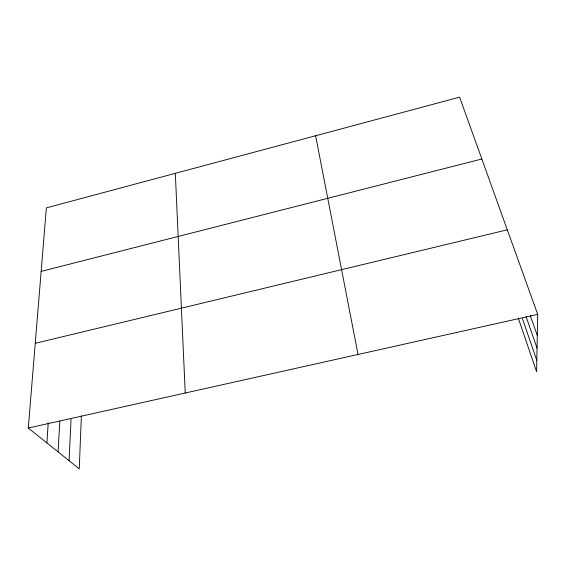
<?xml version="1.0" encoding="UTF-8"?>
<svg xmlns="http://www.w3.org/2000/svg" width="566" height="566" viewBox="0 0 566 566"><rect width="100%" height="100%" fill="white"/><g stroke="black" fill="none" stroke-linecap="round" stroke-linejoin="round"><path stroke-width="0.85" d="M81.362 415.84L79.254 468.839L28.3 428.023L46.355 207.892L459.606 97.161L537.7 314.385L536.582 371.735L518.258 318.042M69.066 460.682L71.061 419.236M58.079 451.873L59.826 421.168M46.893 442.916L48.223 422.837M41.148 271.404L481.843 159.011M35.248 343.3L507.299 229.824M28.3 428.023L537.7 314.385M530.3 315.623L537.29 335.454M526.04 316.479L537.042 348.048M522.411 318.616L536.801 360.372M315.609 135.741L358.045 354.465M175.319 173.338L185.238 393.016"/></g></svg>
